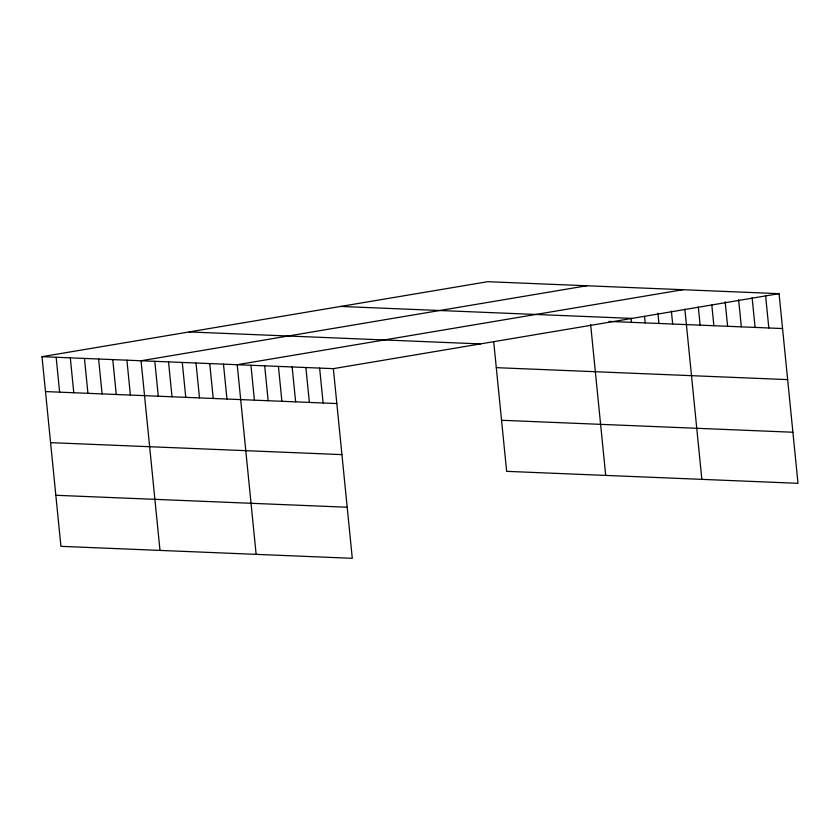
<?xml version="1.0" encoding="UTF-8"?>
<svg xmlns="http://www.w3.org/2000/svg" width="840" height="840" viewBox="0 0 840 840"><rect width="100%" height="100%" fill="white"/><g stroke="black" fill="none" stroke-linecap="round" stroke-linejoin="round"><path stroke-width="1.26" d="M42 356.685L333.354 368.655L352.286 558.306L60.932 546.347L42 356.685L487.715 281.694L779.069 293.654L798 483.315L506.646 471.345L493.742 342.122M586.772 285.757L141.057 360.759L159.989 550.41M682.92 289.706L237.206 364.707L256.137 554.358M333.354 368.655L779.069 293.654M340.631 306.443L631.985 318.402M608.99 321.416L782.554 328.545M189.084 331.937L480.449 343.906M496.293 367.657L787.647 379.617M45.486 391.577L336.84 403.546M501.543 420.273L792.897 432.243M50.579 442.649L341.943 454.619M55.829 495.275L347.193 507.234M765.597 295.68L768.821 327.978M752.115 297.696L755.087 327.421M738.633 299.712L741.342 326.855M725.162 301.739L727.608 326.288M711.816 305.046L713.874 325.731M698.334 307.072L700.14 325.164M684.852 309.089L701.851 479.367M671.38 311.115L672.672 324.03M657.899 313.131L658.938 323.474M644.553 316.449L645.194 322.906M631.071 318.465L631.46 322.34M590.635 324.481L605.703 475.419M319.62 368.088L323.106 402.98M305.886 367.521L309.372 402.413M292.152 366.954L295.638 401.846M278.418 366.397L281.904 401.289M264.684 365.831L268.159 400.722M250.95 365.264L254.425 400.155M223.472 364.14L226.958 399.031M209.738 363.573L213.224 398.465M196.004 363.006L199.49 397.897M182.27 362.45L185.756 397.341M168.535 361.882L172.011 396.774M154.802 361.316L158.277 396.207M126.914 360.171L130.389 395.062M112.76 359.594L116.245 394.485M98.606 359.016L102.092 393.907M84.452 358.428L87.938 393.32M70.308 357.851L73.784 392.742M56.154 357.273L59.63 392.165"/></g></svg>
